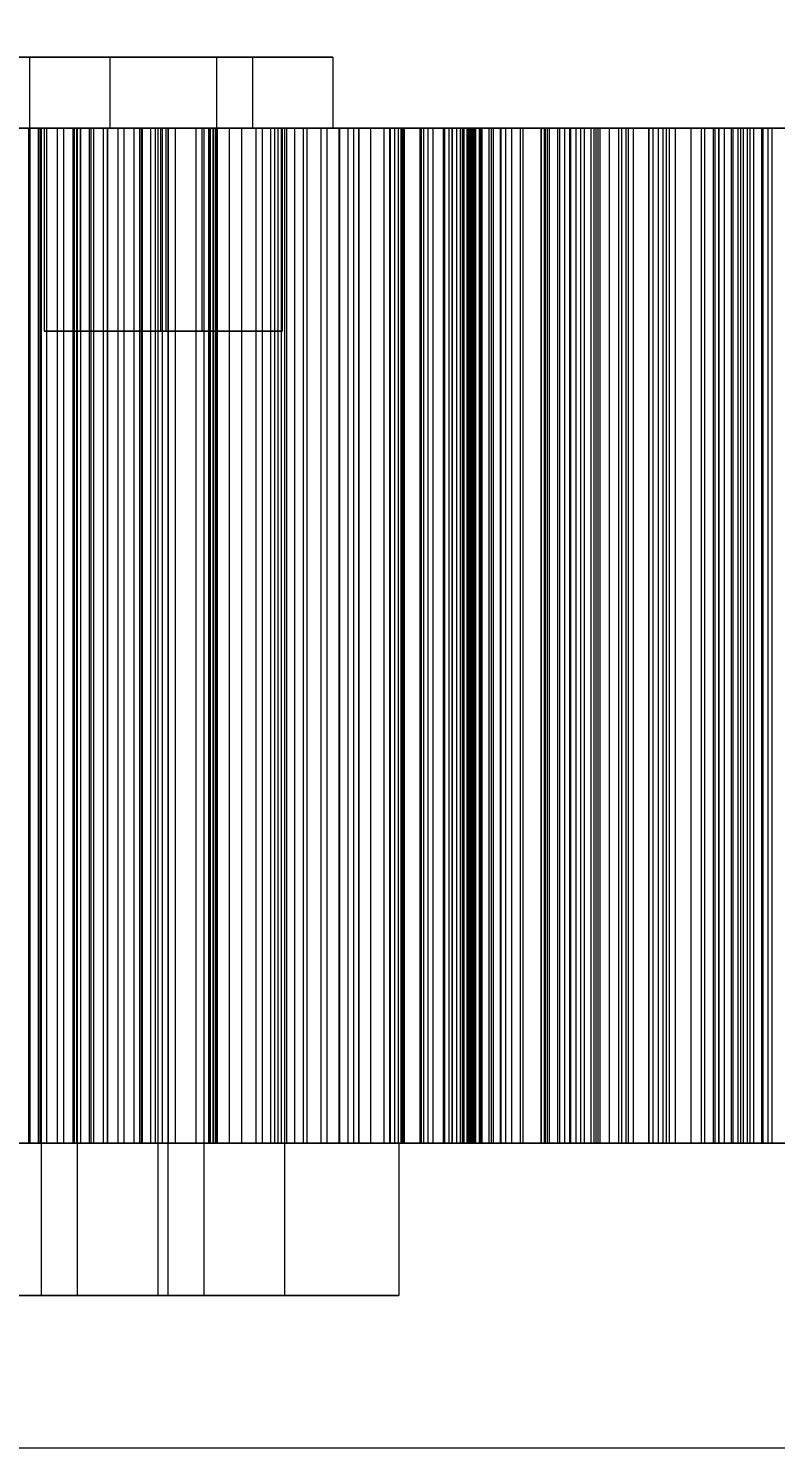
# Model space of a CAD drawing. Header units: millimetres. Extents: x -1970 to 59977, y -65068 to 6837.
# Drawn here: x 26235 to 26382.2, y -17511.5 to -17230.4 of the extents above; entities that cross this region are included whole.
import ezdxf

# ---------------------------------------------------------------- set-up
doc = ezdxf.new("R2010")
doc.units = ezdxf.units.MM
doc.layers.add('COTAS_P', color=1, linetype='Continuous', lineweight=0)
doc.layers.add('superior_briquetadora', color=7, linetype='Continuous', lineweight=0)
doc.dimstyles.new('R19_100', dxfattribs={"dimtxt": 250, "dimasz": 150, "dimexe": 150, "dimexo": 80, "dimgap": 100, "dimtad": 1, "dimtih": 1, "dimtoh": 1, "dimdsep": 46, "dimcen": 0.09, "dimadec": 0, "dimazin": 0, "dimtfac": 1, "dimtdec": 4, "dimtofl": 0, "dimtmove": 0, "dimatfit": 3, "dimfxl": 1, "dimtolj": 1, "dimtzin": 0, "dimarcsym": 0})

# ---------------------------------------------------------------- blocks, each defined once
blk = doc.blocks.new('*D25')
at = {"layer": 'COTAS_P', "color": 0, "lineweight": -2, "transparency": 16777216}
for p, q in [((25128.19, -17920), (25128.19, -16950)), ((27628.19, -17920), (27628.19, -16950)), ((25278.19, -17100), (27478.19, -17100))]:
    blk.add_line(p, q, dxfattribs=at)
at = {"layer": 'COTAS_P', "color": 0, "transparency": 16777216}
for points in [[(25278.19, -17075), (25278.19, -17125), (25128.19, -17100)], [(27478.19, -17075), (27478.19, -17125), (27628.19, -17100)]]:
    blk.add_solid(points, dxfattribs=at)
at = {"layer": 'Defpoints', "color": 0, "transparency": 16777216}
for p in [(27628.19, -17100), (25128.19, -18000), (27628.19, -18000)]:
    blk.add_point(p, dxfattribs=at)

msp = doc.modelspace()

# ---------------------------------------------------------------- linework, layer by layer
at = {"layer": 'superior_briquetadora'}
for p, q in [((26235.507, -17236), (26229.786, -17236)), ((26230.723, -17236), (26237.195, -17236)), ((26235.193, -17236), (26237.837, -17236)), ((26235.193, -17236), (26235.193, -17250)), ((26236.901, -17236), (26235.193, -17236)), ((26244.11, -17236), (26235.507, -17236)), ((26242.622, -17236), (26236.901, -17236)), ((26237.195, -17236), (26246.214, -17236)), ((26237.837, -17236), (26244.31, -17236)), ((26251.224, -17236), (26242.622, -17236)), ((26253.889, -17236), (26244.11, -17236)), ((26244.31, -17236), (26253.329, -17236)), ((26246.214, -17236), (26255.994, -17236)), ((26251.038, -17236), (26253.683, -17236)), ((26251.038, -17236), (26251.038, -17250)), ((26252.746, -17236), (26251.038, -17236)), ((26261.004, -17236), (26251.224, -17236)), ((26258.468, -17236), (26252.746, -17236)), ((26253.329, -17236), (26263.108, -17236)), ((26253.683, -17236), (26260.156, -17236)), ((26262.908, -17236), (26253.889, -17236)), ((26255.994, -17236), (26264.596, -17236)), ((26267.07, -17236), (26258.468, -17236)), ((26260.156, -17236), (26269.175, -17236)), ((26270.023, -17236), (26261.004, -17236)), ((26269.381, -17236), (26262.908, -17236)), ((26263.108, -17236), (26271.711, -17236)), ((26264.596, -17236), (26270.317, -17236)), ((26276.849, -17236), (26267.07, -17236)), ((26269.175, -17236), (26278.954, -17236)), ((26272.025, -17236), (26269.381, -17236)), ((26276.495, -17236), (26270.023, -17236)), ((26270.317, -17236), (26272.025, -17236)), ((26271.711, -17236), (26277.432, -17236)), ((26272.025, -17236), (26272.025, -17250)), ((26279.14, -17236), (26276.495, -17236)), ((26285.868, -17236), (26276.849, -17236)), ((26277.432, -17236), (26279.14, -17236)), ((26278.954, -17236), (26287.556, -17236)), ((26279.14, -17236), (26279.14, -17250)), ((26292.341, -17236), (26285.868, -17236)), ((26287.556, -17236), (26293.278, -17236)), ((26294.985, -17236), (26292.341, -17236)), ((26293.278, -17236), (26294.985, -17236)), ((26294.985, -17236), (26294.985, -17250)), ((26235.507, -17250), (26229.786, -17250)), ((26236.997, -17250), (26230.128, -17250)), ((26230.723, -17250), (26237.195, -17250)), ((26231.687, -17250), (26235.175, -17250)), ((26233.741, -17250), (26247.871, -17250)), ((26237.314, -17250), (26233.855, -17250)), ((26234.993, -17250), (26235.226, -17250)), ((26235.043, -17250), (26235.043, -17450)), ((26235.252, -17250), (26235.043, -17250)), ((26235.043, -17250), (26244.468, -17250)), ((26235.175, -17250), (26238.615, -17250)), ((26235.175, -17450), (26235.175, -17250)), ((26235.193, -17250), (26237.837, -17250)), ((26236.901, -17250), (26235.193, -17250)), ((26235.226, -17250), (26235.226, -17450)), ((26235.226, -17250), (26235.252, -17250)), ((26235.252, -17250), (26235.252, -17450)), ((26244.11, -17250), (26235.507, -17250)), ((26242.622, -17250), (26236.901, -17250)), ((26243.817, -17250), (26236.997, -17250)), ((26236.997, -17450), (26236.997, -17250)), ((26237.195, -17250), (26246.214, -17250)), ((26240.723, -17250), (26237.314, -17250)), ((26237.314, -17450), (26237.314, -17250)), ((26237.567, -17480), (26237.567, -17250)), ((26238.537, -17250), (26237.567, -17250)), ((26237.567, -17250), (26239.069, -17250)), ((26237.837, -17250), (26244.31, -17250)), ((26238.066, -17250), (26239.508, -17250)), ((26238.066, -17250), (26238.066, -17290)), ((26238.998, -17250), (26238.066, -17250)), ((26241.788, -17250), (26238.537, -17250)), ((26238.615, -17250), (26242.005, -17250)), ((26238.615, -17450), (26238.615, -17250)), ((26242.118, -17250), (26238.998, -17250)), ((26239.069, -17250), (26242.747, -17250)), ((26239.508, -17250), (26243.039, -17250)), ((26244.082, -17250), (26240.723, -17250)), ((26240.723, -17450), (26240.723, -17250)), ((26246.675, -17250), (26241.788, -17250)), ((26242.005, -17250), (26245.344, -17250)), ((26242.005, -17450), (26242.005, -17250)), ((26246.811, -17250), (26242.118, -17250)), ((26251.224, -17250), (26242.622, -17250)), ((26242.747, -17250), (26247.871, -17250)), ((26243.039, -17250), (26247.959, -17250)), ((26250.585, -17250), (26243.817, -17250)), ((26243.817, -17450), (26243.817, -17250)), ((26247.388, -17250), (26244.082, -17250)), ((26244.082, -17450), (26244.082, -17250)), ((26253.889, -17250), (26244.11, -17250)), ((26244.31, -17250), (26253.329, -17250)), ((26244.468, -17250), (26244.468, -17450)), ((26244.468, -17250), (26246.971, -17250)), ((26244.681, -17480), (26244.681, -17250)), ((26245.652, -17250), (26244.681, -17250)), ((26244.681, -17250), (26246.184, -17250)), ((26245.181, -17250), (26246.623, -17250)), ((26245.181, -17250), (26245.181, -17290)), ((26246.112, -17250), (26245.181, -17250)), ((26245.344, -17250), (26257.488, -17250)), ((26245.344, -17450), (26245.344, -17250)), ((26248.903, -17250), (26245.652, -17250)), ((26249.233, -17250), (26246.112, -17250)), ((26246.184, -17250), (26249.862, -17250)), ((26246.214, -17250), (26255.994, -17250)), ((26246.623, -17250), (26250.154, -17250)), ((26252.232, -17250), (26246.675, -17250)), ((26252.145, -17250), (26246.811, -17250)), ((26246.971, -17250), (26246.971, -17450)), ((26246.971, -17250), (26249.704, -17250)), ((26250.64, -17250), (26247.388, -17250)), ((26247.388, -17450), (26247.388, -17250)), ((26247.871, -17250), (26261.43, -17250)), ((26247.871, -17250), (26253.428, -17250)), ((26247.871, -17450), (26247.871, -17250)), ((26247.959, -17250), (26253.293, -17250)), ((26253.79, -17250), (26248.903, -17250)), ((26253.925, -17250), (26249.233, -17250)), ((26249.704, -17250), (26249.704, -17450)), ((26249.704, -17250), (26252.639, -17250)), ((26249.862, -17250), (26254.986, -17250)), ((26250.154, -17250), (26255.073, -17250)), ((26257.297, -17250), (26250.585, -17250)), ((26250.585, -17450), (26250.585, -17250)), ((26253.837, -17250), (26250.64, -17250)), ((26250.64, -17450), (26250.64, -17250)), ((26251.038, -17250), (26253.683, -17250)), ((26252.746, -17250), (26251.038, -17250)), ((26261.004, -17250), (26251.224, -17250)), ((26257.064, -17250), (26252.145, -17250)), ((26257.356, -17250), (26252.232, -17250)), ((26252.639, -17250), (26252.639, -17450)), ((26252.639, -17250), (26255.759, -17250)), ((26258.468, -17250), (26252.746, -17250)), ((26253.293, -17250), (26257.985, -17250)), ((26253.329, -17250), (26263.108, -17250)), ((26253.428, -17250), (26258.315, -17250)), ((26253.683, -17250), (26260.156, -17250)), ((26259.347, -17250), (26253.79, -17250)), ((26256.977, -17250), (26253.837, -17250)), ((26253.837, -17450), (26253.837, -17250)), ((26262.908, -17250), (26253.889, -17250)), ((26259.259, -17250), (26253.925, -17250)), ((26254.986, -17250), (26260.543, -17250)), ((26255.073, -17250), (26260.407, -17250)), ((26255.759, -17250), (26255.759, -17450)), ((26255.759, -17250), (26259.049, -17250)), ((26255.994, -17250), (26264.596, -17250)), ((26260.059, -17250), (26256.977, -17250)), ((26256.977, -17450), (26256.977, -17250)), ((26260.595, -17250), (26257.064, -17250)), ((26263.951, -17250), (26257.297, -17250)), ((26257.297, -17450), (26257.297, -17250)), ((26261.034, -17250), (26257.356, -17250)), ((26257.488, -17250), (26270.839, -17250)), ((26257.488, -17450), (26257.488, -17250)), ((26257.985, -17250), (26261.106, -17250)), ((26258.315, -17250), (26261.566, -17250)), ((26267.07, -17250), (26258.468, -17250)), ((26259.049, -17250), (26259.049, -17450)), ((26259.049, -17250), (26262.501, -17250)), ((26264.179, -17250), (26259.259, -17250)), ((26264.471, -17250), (26259.347, -17250)), ((26271.42, -17250), (26260.059, -17250)), ((26260.059, -17450), (26260.059, -17250)), ((26260.156, -17250), (26269.175, -17250)), ((26260.407, -17250), (26265.1, -17250)), ((26260.527, -17480), (26260.527, -17250)), ((26261.497, -17250), (26260.527, -17250)), ((26260.527, -17250), (26262.029, -17250)), ((26260.543, -17250), (26265.43, -17250)), ((26262.037, -17250), (26260.595, -17250)), ((26270.023, -17250), (26261.004, -17250)), ((26261.026, -17250), (26262.469, -17250)), ((26261.026, -17250), (26261.026, -17290)), ((26261.958, -17250), (26261.026, -17250)), ((26262.537, -17250), (26261.034, -17250)), ((26261.106, -17250), (26262.037, -17250)), ((26261.43, -17250), (26268.046, -17250)), ((26261.43, -17450), (26261.43, -17250)), ((26264.748, -17250), (26261.497, -17250)), ((26261.566, -17250), (26262.537, -17250)), ((26265.079, -17250), (26261.958, -17250)), ((26262.029, -17250), (26265.707, -17250)), ((26262.037, -17250), (26262.037, -17290)), ((26262.469, -17250), (26265.999, -17250)), ((26262.501, -17250), (26262.501, -17450)), ((26262.501, -17250), (26271.786, -17250)), ((26262.537, -17480), (26262.537, -17250)), ((26269.381, -17250), (26262.908, -17250)), ((26263.108, -17250), (26271.711, -17250)), ((26270.544, -17250), (26263.951, -17250)), ((26263.951, -17450), (26263.951, -17250)), ((26267.71, -17250), (26264.179, -17250)), ((26268.149, -17250), (26264.471, -17250)), ((26264.596, -17250), (26270.317, -17250)), ((26269.636, -17250), (26264.748, -17250)), ((26269.771, -17250), (26265.079, -17250)), ((26265.1, -17250), (26268.22, -17250)), ((26265.43, -17250), (26268.681, -17250)), ((26265.707, -17250), (26270.832, -17250)), ((26265.999, -17250), (26270.919, -17250)), ((26276.849, -17250), (26267.07, -17250)), ((26269.152, -17250), (26267.71, -17250)), ((26268.046, -17250), (26274.599, -17250)), ((26268.046, -17450), (26268.046, -17250)), ((26269.651, -17250), (26268.149, -17250)), ((26268.22, -17250), (26269.152, -17250)), ((26268.681, -17250), (26269.651, -17250)), ((26269.152, -17250), (26269.152, -17290)), ((26269.175, -17250), (26278.954, -17250)), ((26272.025, -17250), (26269.381, -17250)), ((26275.192, -17250), (26269.636, -17250)), ((26269.651, -17480), (26269.651, -17250)), ((26275.105, -17250), (26269.771, -17250)), ((26276.495, -17250), (26270.023, -17250)), ((26270.317, -17250), (26272.025, -17250)), ((26277.073, -17250), (26270.544, -17250)), ((26270.544, -17450), (26270.544, -17250)), ((26270.719, -17250), (26270.719, -17450)), ((26271.399, -17250), (26270.719, -17250)), ((26270.719, -17250), (26279.818, -17250)), ((26270.832, -17250), (26276.388, -17250)), ((26270.839, -17250), (26284.884, -17250)), ((26270.839, -17450), (26270.839, -17250)), ((26270.919, -17250), (26276.253, -17250)), ((26271.399, -17250), (26271.399, -17450)), ((26271.852, -17250), (26271.399, -17250)), ((26284.229, -17250), (26271.42, -17250)), ((26271.42, -17450), (26271.42, -17250)), ((26271.711, -17250), (26277.432, -17250)), ((26271.786, -17250), (26271.786, -17450)), ((26271.786, -17250), (26272.06, -17250)), ((26271.852, -17250), (26271.852, -17450)), ((26272.103, -17250), (26271.852, -17250)), ((26272.06, -17250), (26272.06, -17450)), ((26272.06, -17250), (26272.168, -17250)), ((26272.103, -17250), (26272.103, -17450)), ((26272.168, -17250), (26272.103, -17250)), ((26272.168, -17250), (26272.168, -17450)), ((26274.599, -17250), (26281.087, -17250)), ((26274.599, -17450), (26274.599, -17250)), ((26280.024, -17250), (26275.105, -17250)), ((26280.317, -17250), (26275.192, -17250)), ((26276.253, -17250), (26280.945, -17250)), ((26276.388, -17250), (26281.276, -17250)), ((26279.14, -17250), (26276.495, -17250)), ((26285.868, -17250), (26276.849, -17250)), ((26283.534, -17250), (26277.073, -17250)), ((26277.073, -17450), (26277.073, -17250)), ((26277.432, -17250), (26279.14, -17250)), ((26278.954, -17250), (26287.556, -17250)), ((26279.818, -17250), (26279.818, -17450)), ((26279.818, -17250), (26282.713, -17250)), ((26283.555, -17250), (26280.024, -17250)), ((26283.994, -17250), (26280.317, -17250)), ((26280.945, -17250), (26284.066, -17250)), ((26281.087, -17250), (26287.505, -17250)), ((26281.087, -17450), (26281.087, -17250)), ((26281.276, -17250), (26284.527, -17250)), ((26282.713, -17250), (26282.713, -17450)), ((26282.713, -17250), (26285.829, -17250)), ((26289.925, -17250), (26283.534, -17250)), ((26283.534, -17450), (26283.534, -17250)), ((26284.997, -17250), (26283.555, -17250)), ((26285.497, -17250), (26283.994, -17250)), ((26284.066, -17250), (26284.997, -17250)), ((26297.994, -17250), (26284.229, -17250)), ((26284.229, -17450), (26284.229, -17250)), ((26284.527, -17250), (26285.497, -17250)), ((26284.884, -17250), (26299.083, -17250)), ((26284.884, -17450), (26284.884, -17250)), ((26284.997, -17250), (26284.997, -17290)), ((26285.497, -17480), (26285.497, -17250)), ((26285.829, -17250), (26285.829, -17450)), ((26285.829, -17250), (26289.14, -17250)), ((26292.341, -17250), (26285.868, -17250)), ((26287.505, -17250), (26293.851, -17250)), ((26287.505, -17450), (26287.505, -17250)), ((26287.556, -17250), (26293.278, -17250)), ((26289.14, -17250), (26289.14, -17450)), ((26289.14, -17250), (26292.627, -17250)), ((26296.243, -17250), (26289.925, -17250)), ((26289.925, -17450), (26289.925, -17250)), ((26294.985, -17250), (26292.341, -17250)), ((26292.627, -17250), (26292.627, -17450)), ((26292.627, -17250), (26296.278, -17250)), ((26293.278, -17250), (26294.985, -17250)), ((26293.851, -17250), (26300.123, -17250)), ((26293.851, -17450), (26293.851, -17250)), ((26302.486, -17250), (26296.243, -17250)), ((26296.243, -17450), (26296.243, -17250)), ((26296.278, -17250), (26296.278, -17450)), ((26296.278, -17250), (26300.083, -17250)), ((26312.184, -17250), (26297.994, -17250)), ((26297.994, -17450), (26297.994, -17250)), ((26299.083, -17250), (26312.892, -17250)), ((26299.083, -17450), (26299.083, -17250)), ((26300.083, -17250), (26300.083, -17450)), ((26300.083, -17250), (26308.998, -17250)), ((26300.123, -17250), (26306.316, -17250)), ((26300.123, -17450), (26300.123, -17250)), ((26308.649, -17250), (26302.486, -17250)), ((26302.486, -17450), (26302.486, -17250)), ((26305.022, -17250), (26305.022, -17450)), ((26306.167, -17250), (26305.022, -17250)), ((26305.022, -17250), (26313.708, -17250)), ((26306.167, -17250), (26306.167, -17450)), ((26307.094, -17250), (26306.167, -17250)), ((26306.316, -17250), (26312.43, -17250)), ((26306.316, -17450), (26306.316, -17250)), ((26307.094, -17250), (26307.094, -17450)), ((26307.827, -17250), (26307.094, -17250)), ((26307.827, -17250), (26307.827, -17450)), ((26308.382, -17250), (26307.827, -17250)), ((26308.382, -17250), (26308.382, -17450)), ((26308.77, -17250), (26308.382, -17250)), ((26314.731, -17250), (26308.649, -17250)), ((26308.649, -17450), (26308.649, -17250)), ((26308.77, -17250), (26308.77, -17450)), ((26308.998, -17250), (26308.77, -17250)), ((26308.998, -17250), (26308.998, -17450)), ((26326.256, -17250), (26312.184, -17250)), ((26312.184, -17450), (26312.184, -17250)), ((26312.43, -17250), (26318.46, -17250)), ((26312.43, -17450), (26312.43, -17250)), ((26312.892, -17250), (26325.778, -17250)), ((26312.892, -17450), (26312.892, -17250)), ((26313.708, -17250), (26313.708, -17450)), ((26313.708, -17250), (26316.967, -17250)), ((26320.729, -17250), (26314.731, -17250)), ((26314.731, -17450), (26314.731, -17250)), ((26316.811, -17250), (26318.525, -17250)), ((26317.882, -17250), (26316.811, -17250)), ((26316.811, -17450), (26316.811, -17250)), ((26316.967, -17250), (26316.967, -17450)), ((26316.967, -17250), (26320.436, -17250)), ((26321.698, -17250), (26317.882, -17250)), ((26317.882, -17450), (26317.882, -17250)), ((26318.46, -17250), (26324.404, -17250)), ((26318.46, -17450), (26318.46, -17250)), ((26318.525, -17250), (26319.383, -17250)), ((26318.525, -17450), (26318.525, -17250)), ((26319.383, -17250), (26320.154, -17250)), ((26319.383, -17450), (26319.383, -17250)), ((26320.154, -17250), (26320.839, -17250)), ((26320.154, -17450), (26320.154, -17250)), ((26320.436, -17250), (26320.436, -17450)), ((26320.436, -17250), (26324.09, -17250)), ((26326.64, -17250), (26320.729, -17250)), ((26320.729, -17450), (26320.729, -17250)), ((26320.839, -17250), (26321.436, -17250)), ((26320.839, -17450), (26320.839, -17250)), ((26321.436, -17250), (26321.946, -17250)), ((26321.44, -17250), (26323.895, -17250)), ((26321.763, -17250), (26321.44, -17250)), ((26321.44, -17450), (26321.44, -17250)), ((26328.111, -17250), (26321.698, -17250)), ((26321.698, -17450), (26321.698, -17250)), ((26322.219, -17250), (26321.763, -17250)), ((26321.763, -17450), (26321.763, -17250)), ((26321.946, -17250), (26322.369, -17250)), ((26321.946, -17450), (26321.946, -17250)), ((26322.587, -17250), (26322.219, -17250)), ((26322.219, -17450), (26322.219, -17250)), ((26322.369, -17250), (26322.704, -17250)), ((26322.369, -17450), (26322.369, -17250)), ((26322.868, -17250), (26322.587, -17250)), ((26322.587, -17450), (26322.587, -17250)), ((26322.704, -17250), (26322.952, -17250)), ((26322.704, -17450), (26322.704, -17250)), ((26323.061, -17250), (26322.868, -17250)), ((26322.868, -17450), (26322.868, -17250)), ((26322.952, -17250), (26323.111, -17250)), ((26322.952, -17450), (26322.952, -17250)), ((26323.166, -17250), (26323.061, -17250)), ((26323.061, -17450), (26323.061, -17250)), ((26323.111, -17250), (26323.182, -17250)), ((26323.111, -17450), (26323.111, -17250)), ((26323.182, -17250), (26323.166, -17250)), ((26323.166, -17450), (26323.166, -17250)), ((26323.182, -17450), (26323.182, -17250)), ((26323.895, -17250), (26329.034, -17250)), ((26323.895, -17450), (26323.895, -17250)), ((26324.09, -17250), (26324.09, -17450)), ((26324.09, -17250), (26327.911, -17250)), ((26324.404, -17250), (26330.26, -17250)), ((26324.404, -17450), (26324.404, -17250)), ((26325.778, -17250), (26337.247, -17250)), ((26325.778, -17450), (26325.778, -17250)), ((26339.668, -17250), (26326.256, -17250)), ((26326.256, -17450), (26326.256, -17250)), ((26332.461, -17250), (26326.64, -17250)), ((26326.64, -17450), (26326.64, -17250)), ((26327.911, -17250), (26327.911, -17450)), ((26327.911, -17250), (26331.888, -17250)), ((26336.875, -17250), (26328.111, -17250)), ((26328.111, -17450), (26328.111, -17250)), ((26329.034, -17250), (26336.659, -17250)), ((26329.034, -17450), (26329.034, -17250)), ((26330.26, -17250), (26336.024, -17250)), ((26330.26, -17450), (26330.26, -17250)), ((26331.888, -17250), (26331.888, -17450)), ((26331.888, -17250), (26336.01, -17250)), ((26342.931, -17250), (26332.461, -17250)), ((26332.461, -17450), (26332.461, -17250)), ((26336.01, -17250), (26336.01, -17450)), ((26336.01, -17250), (26344.468, -17250)), ((26336.024, -17250), (26341.695, -17250)), ((26336.024, -17450), (26336.024, -17250)), ((26336.659, -17250), (26346.478, -17250)), ((26336.659, -17450), (26336.659, -17250)), ((26347.653, -17250), (26336.875, -17250)), ((26336.875, -17450), (26336.875, -17250)), ((26337.247, -17250), (26346.859, -17250)), ((26337.247, -17450), (26337.247, -17250)), ((26337.622, -17250), (26337.622, -17450)), ((26339.22, -17250), (26337.622, -17250)), ((26337.622, -17250), (26345.811, -17250)), ((26339.22, -17250), (26339.22, -17450)), ((26340.612, -17250), (26339.22, -17250)), ((26351.905, -17250), (26339.668, -17250)), ((26339.668, -17450), (26339.668, -17250)), ((26340.612, -17250), (26340.612, -17450)), ((26341.821, -17250), (26340.612, -17250)), ((26341.695, -17250), (26347.269, -17250)), ((26341.695, -17450), (26341.695, -17250)), ((26341.821, -17250), (26341.821, -17450)), ((26342.86, -17250), (26341.821, -17250)), ((26342.86, -17250), (26342.86, -17450)), ((26343.74, -17250), (26342.86, -17250)), ((26351.324, -17250), (26342.931, -17250)), ((26342.931, -17450), (26342.931, -17250)), ((26343.74, -17250), (26343.74, -17450)), ((26344.468, -17250), (26343.74, -17250)), ((26344.468, -17250), (26344.468, -17450)), ((26345.811, -17250), (26345.811, -17450)), ((26345.811, -17250), (26349.402, -17250)), ((26346.478, -17250), (26358.112, -17250)), ((26346.478, -17450), (26346.478, -17250)), ((26346.859, -17250), (26354.243, -17250)), ((26346.859, -17450), (26346.859, -17250)), ((26347.269, -17250), (26352.744, -17250)), ((26347.269, -17450), (26347.269, -17250)), ((26360.032, -17250), (26347.653, -17250)), ((26347.653, -17450), (26347.653, -17250)), ((26349.402, -17250), (26349.402, -17450)), ((26349.402, -17250), (26353.192, -17250)), ((26357.319, -17250), (26351.324, -17250)), ((26351.324, -17450), (26351.324, -17250)), ((26362.496, -17250), (26351.905, -17250)), ((26351.905, -17450), (26351.905, -17250)), ((26352.744, -17250), (26358.118, -17250)), ((26352.744, -17450), (26352.744, -17250)), ((26353.192, -17250), (26353.192, -17450)), ((26353.192, -17250), (26357.154, -17250)), ((26354.243, -17250), (26359.116, -17250)), ((26354.243, -17450), (26354.243, -17250)), ((26357.154, -17250), (26357.154, -17450)), ((26357.154, -17250), (26361.272, -17250)), ((26360.684, -17250), (26357.319, -17250)), ((26357.319, -17450), (26357.319, -17250)), ((26358.112, -17250), (26371.116, -17250)), ((26358.112, -17450), (26358.112, -17250)), ((26358.118, -17250), (26367.595, -17250)), ((26358.118, -17450), (26358.118, -17250)), ((26359.116, -17250), (26361.291, -17250)), ((26359.116, -17450), (26359.116, -17250)), ((26373.535, -17250), (26360.032, -17250)), ((26360.032, -17450), (26360.032, -17250)), ((26361.291, -17250), (26360.684, -17250)), ((26360.684, -17450), (26360.684, -17250)), ((26361.272, -17250), (26361.272, -17450)), ((26361.272, -17250), (26365.536, -17250)), ((26361.291, -17450), (26361.291, -17250)), ((26371.035, -17250), (26362.496, -17250)), ((26362.496, -17450), (26362.496, -17250)), ((26365.536, -17250), (26365.536, -17450)), ((26365.536, -17250), (26369.935, -17250)), ((26367.595, -17250), (26374.824, -17250)), ((26367.595, -17450), (26367.595, -17250)), ((26368.205, -17250), (26368.205, -17450)), ((26370.242, -17250), (26368.205, -17250)), ((26368.205, -17250), (26375.818, -17250)), ((26369.935, -17250), (26369.935, -17450)), ((26369.935, -17250), (26377.855, -17250)), ((26370.242, -17250), (26370.242, -17450)), ((26372.085, -17250), (26370.242, -17250)), ((26377.193, -17250), (26371.035, -17250)), ((26371.035, -17450), (26371.035, -17250)), ((26371.116, -17250), (26384.989, -17250)), ((26371.116, -17450), (26371.116, -17250)), ((26372.085, -17250), (26372.085, -17450)), ((26373.758, -17250), (26372.085, -17250)), ((26387.644, -17250), (26373.535, -17250)), ((26373.535, -17450), (26373.535, -17250)), ((26373.758, -17250), (26373.758, -17450)), ((26375.271, -17250), (26373.758, -17250)), ((26374.824, -17250), (26379.527, -17250)), ((26374.824, -17450), (26374.824, -17250)), ((26375.271, -17250), (26375.271, -17450)), ((26376.635, -17250), (26375.271, -17250)), ((26375.818, -17250), (26375.818, -17450)), ((26375.818, -17250), (26379.708, -17250)), ((26376.635, -17250), (26376.635, -17450)), ((26377.855, -17250), (26376.635, -17250)), ((26380.735, -17250), (26377.193, -17250)), ((26377.193, -17450), (26377.193, -17250)), ((26377.855, -17250), (26377.855, -17450)), ((26379.527, -17250), (26381.522, -17250)), ((26379.527, -17450), (26379.527, -17250)), ((26379.708, -17250), (26379.708, -17450)), ((26379.708, -17250), (26383.78, -17250)), ((26381.522, -17250), (26380.735, -17250)), ((26380.735, -17450), (26380.735, -17250)), ((26381.522, -17450), (26381.522, -17250)), ((26238.066, -17290), (26239.508, -17290)), ((26238.998, -17290), (26238.066, -17290)), ((26242.118, -17290), (26238.998, -17290)), ((26239.508, -17290), (26243.039, -17290)), ((26246.811, -17290), (26242.118, -17290)), ((26243.039, -17290), (26247.959, -17290)), ((26245.181, -17290), (26246.623, -17290)), ((26246.112, -17290), (26245.181, -17290)), ((26249.233, -17290), (26246.112, -17290)), ((26246.623, -17290), (26250.154, -17290)), ((26252.145, -17290), (26246.811, -17290)), ((26247.959, -17290), (26253.293, -17290)), ((26253.925, -17290), (26249.233, -17290)), ((26250.154, -17290), (26255.073, -17290)), ((26257.064, -17290), (26252.145, -17290)), ((26253.293, -17290), (26257.985, -17290)), ((26259.259, -17290), (26253.925, -17290)), ((26255.073, -17290), (26260.407, -17290)), ((26260.595, -17290), (26257.064, -17290)), ((26257.985, -17290), (26261.106, -17290)), ((26264.179, -17290), (26259.259, -17290)), ((26260.407, -17290), (26265.1, -17290)), ((26262.037, -17290), (26260.595, -17290)), ((26261.026, -17290), (26262.469, -17290)), ((26261.958, -17290), (26261.026, -17290)), ((26261.106, -17290), (26262.037, -17290)), ((26265.079, -17290), (26261.958, -17290)), ((26262.469, -17290), (26265.999, -17290)), ((26267.71, -17290), (26264.179, -17290)), ((26269.771, -17290), (26265.079, -17290)), ((26265.1, -17290), (26268.22, -17290)), ((26265.999, -17290), (26270.919, -17290)), ((26269.152, -17290), (26267.71, -17290)), ((26268.22, -17290), (26269.152, -17290)), ((26275.105, -17290), (26269.771, -17290)), ((26270.919, -17290), (26276.253, -17290)), ((26280.024, -17290), (26275.105, -17290)), ((26276.253, -17290), (26280.945, -17290)), ((26283.555, -17290), (26280.024, -17290)), ((26280.945, -17290), (26284.066, -17290)), ((26284.997, -17290), (26283.555, -17290)), ((26284.066, -17290), (26284.997, -17290)), ((26236.389, -17450), (26220.202, -17450)), ((26221.768, -17450), (26237.844, -17450)), ((26236.997, -17450), (26230.128, -17450)), ((26231.687, -17450), (26235.175, -17450)), ((26233.741, -17450), (26247.871, -17450)), ((26237.314, -17450), (26233.855, -17450)), ((26234.993, -17450), (26235.226, -17450)), ((26235.252, -17450), (26235.043, -17450)), ((26235.043, -17450), (26244.468, -17450)), ((26235.175, -17450), (26238.615, -17450)), ((26235.226, -17450), (26235.252, -17450)), ((26251.307, -17450), (26236.389, -17450)), ((26243.817, -17450), (26236.997, -17450)), ((26240.723, -17450), (26237.314, -17450)), ((26237.844, -17450), (26252.634, -17450)), ((26238.615, -17450), (26242.005, -17450)), ((26244.082, -17450), (26240.723, -17450)), ((26242.005, -17450), (26245.344, -17450)), ((26250.585, -17450), (26243.817, -17450)), ((26247.388, -17450), (26244.082, -17450)), ((26244.468, -17450), (26246.971, -17450)), ((26245.344, -17450), (26257.488, -17450)), ((26246.971, -17450), (26249.704, -17450)), ((26250.64, -17450), (26247.388, -17450)), ((26247.871, -17450), (26261.43, -17450)), ((26249.704, -17450), (26252.639, -17450)), ((26257.297, -17450), (26250.585, -17450)), ((26253.837, -17450), (26250.64, -17450)), ((26264.782, -17450), (26251.307, -17450)), ((26252.634, -17450), (26265.966, -17450)), ((26252.639, -17450), (26255.759, -17450)), ((26256.977, -17450), (26253.837, -17450)), ((26255.759, -17450), (26259.049, -17450)), ((26260.059, -17450), (26256.977, -17450)), ((26263.951, -17450), (26257.297, -17450)), ((26257.488, -17450), (26270.839, -17450)), ((26259.049, -17450), (26262.501, -17450)), ((26271.42, -17450), (26260.059, -17450)), ((26261.43, -17450), (26268.046, -17450)), ((26262.501, -17450), (26271.786, -17450)), ((26270.544, -17450), (26263.951, -17450)), ((26276.656, -17450), (26264.782, -17450)), ((26265.966, -17450), (26277.682, -17450)), ((26268.046, -17450), (26274.599, -17450)), ((26277.073, -17450), (26270.544, -17450)), ((26271.399, -17450), (26270.719, -17450)), ((26270.719, -17450), (26279.818, -17450)), ((26270.839, -17450), (26284.884, -17450)), ((26271.852, -17450), (26271.399, -17450)), ((26284.229, -17450), (26271.42, -17450)), ((26271.786, -17450), (26272.06, -17450)), ((26272.103, -17450), (26271.852, -17450)), ((26272.06, -17450), (26272.168, -17450)), ((26272.168, -17450), (26272.103, -17450)), ((26274.599, -17450), (26281.087, -17450)), ((26286.789, -17450), (26276.656, -17450)), ((26283.534, -17450), (26277.073, -17450)), ((26277.682, -17450), (26287.645, -17450)), ((26279.818, -17450), (26282.713, -17450)), ((26281.087, -17450), (26287.505, -17450)), ((26282.713, -17450), (26285.829, -17450)), ((26289.925, -17450), (26283.534, -17450)), ((26297.994, -17450), (26284.229, -17450)), ((26284.884, -17450), (26299.083, -17450)), ((26285.829, -17450), (26289.14, -17450)), ((26295.062, -17450), (26286.789, -17450)), ((26287.505, -17450), (26293.851, -17450)), ((26287.645, -17450), (26295.739, -17450)), ((26289.14, -17450), (26292.627, -17450)), ((26296.243, -17450), (26289.925, -17450)), ((26292.627, -17450), (26296.278, -17450)), ((26293.851, -17450), (26300.123, -17450)), ((26301.379, -17450), (26295.062, -17450)), ((26295.739, -17450), (26301.868, -17450)), ((26302.486, -17450), (26296.243, -17450)), ((26296.278, -17450), (26300.083, -17450)), ((26312.184, -17450), (26297.994, -17450)), ((26299.083, -17450), (26312.892, -17450)), ((26300.083, -17450), (26308.998, -17450)), ((26300.123, -17450), (26306.316, -17450)), ((26305.665, -17450), (26301.379, -17450)), ((26301.868, -17450), (26305.961, -17450)), ((26308.649, -17450), (26302.486, -17450)), ((26306.167, -17450), (26305.022, -17450)), ((26305.022, -17450), (26313.708, -17450)), ((26307.871, -17450), (26305.665, -17450)), ((26305.961, -17450), (26307.97, -17450)), ((26307.094, -17450), (26306.167, -17450)), ((26306.316, -17450), (26312.43, -17450)), ((26307.827, -17450), (26307.094, -17450)), ((26308.382, -17450), (26307.827, -17450)), ((26307.97, -17450), (26307.871, -17450)), ((26307.97, -17450), (26307.97, -17480)), ((26308.77, -17450), (26308.382, -17450)), ((26314.731, -17450), (26308.649, -17450)), ((26308.998, -17450), (26308.77, -17450)), ((26326.256, -17450), (26312.184, -17450)), ((26312.43, -17450), (26318.46, -17450)), ((26312.892, -17450), (26325.778, -17450)), ((26313.708, -17450), (26316.967, -17450)), ((26320.729, -17450), (26314.731, -17450)), ((26317.882, -17450), (26316.811, -17450)), ((26316.811, -17450), (26318.525, -17450)), ((26316.967, -17450), (26320.436, -17450)), ((26321.698, -17450), (26317.882, -17450)), ((26318.46, -17450), (26324.404, -17450)), ((26318.525, -17450), (26319.383, -17450)), ((26319.383, -17450), (26320.154, -17450)), ((26320.154, -17450), (26320.839, -17450)), ((26320.436, -17450), (26324.09, -17450)), ((26326.64, -17450), (26320.729, -17450)), ((26320.839, -17450), (26321.436, -17450)), ((26321.436, -17450), (26321.946, -17450)), ((26321.763, -17450), (26321.44, -17450)), ((26321.44, -17450), (26323.895, -17450)), ((26328.111, -17450), (26321.698, -17450)), ((26322.219, -17450), (26321.763, -17450)), ((26321.946, -17450), (26322.369, -17450)), ((26322.587, -17450), (26322.219, -17450)), ((26322.369, -17450), (26322.704, -17450)), ((26322.868, -17450), (26322.587, -17450)), ((26322.704, -17450), (26322.952, -17450)), ((26323.061, -17450), (26322.868, -17450)), ((26322.952, -17450), (26323.111, -17450)), ((26323.166, -17450), (26323.061, -17450)), ((26323.111, -17450), (26323.182, -17450)), ((26323.182, -17450), (26323.166, -17450)), ((26323.895, -17450), (26329.034, -17450)), ((26324.09, -17450), (26327.911, -17450)), ((26324.404, -17450), (26330.26, -17450)), ((26325.778, -17450), (26337.247, -17450)), ((26339.668, -17450), (26326.256, -17450)), ((26332.461, -17450), (26326.64, -17450)), ((26327.911, -17450), (26331.888, -17450)), ((26336.875, -17450), (26328.111, -17450)), ((26329.034, -17450), (26336.659, -17450)), ((26330.26, -17450), (26336.024, -17450)), ((26331.888, -17450), (26336.01, -17450)), ((26342.931, -17450), (26332.461, -17450)), ((26336.01, -17450), (26344.468, -17450)), ((26336.024, -17450), (26341.695, -17450)), ((26336.659, -17450), (26346.478, -17450)), ((26347.653, -17450), (26336.875, -17450)), ((26337.247, -17450), (26346.859, -17450)), ((26339.22, -17450), (26337.622, -17450)), ((26337.622, -17450), (26345.811, -17450)), ((26340.612, -17450), (26339.22, -17450)), ((26351.905, -17450), (26339.668, -17450)), ((26341.821, -17450), (26340.612, -17450)), ((26341.695, -17450), (26347.269, -17450)), ((26342.86, -17450), (26341.821, -17450)), ((26343.74, -17450), (26342.86, -17450)), ((26351.324, -17450), (26342.931, -17450)), ((26344.468, -17450), (26343.74, -17450)), ((26345.811, -17450), (26349.402, -17450)), ((26346.478, -17450), (26358.112, -17450)), ((26346.859, -17450), (26354.243, -17450)), ((26347.269, -17450), (26352.744, -17450)), ((26360.032, -17450), (26347.653, -17450)), ((26349.402, -17450), (26353.192, -17450)), ((26357.319, -17450), (26351.324, -17450)), ((26362.496, -17450), (26351.905, -17450)), ((26352.744, -17450), (26358.118, -17450)), ((26353.192, -17450), (26357.154, -17450)), ((26354.243, -17450), (26359.116, -17450)), ((26357.154, -17450), (26361.272, -17450)), ((26360.684, -17450), (26357.319, -17450)), ((26358.112, -17450), (26371.116, -17450)), ((26358.118, -17450), (26367.595, -17450)), ((26359.116, -17450), (26361.291, -17450)), ((26373.535, -17450), (26360.032, -17450)), ((26361.291, -17450), (26360.684, -17450)), ((26361.272, -17450), (26365.536, -17450)), ((26371.035, -17450), (26362.496, -17450)), ((26365.536, -17450), (26369.935, -17450)), ((26367.595, -17450), (26374.824, -17450)), ((26370.242, -17450), (26368.205, -17450)), ((26368.205, -17450), (26375.818, -17450)), ((26369.935, -17450), (26377.855, -17450)), ((26372.085, -17450), (26370.242, -17450)), ((26377.193, -17450), (26371.035, -17450)), ((26371.116, -17450), (26384.989, -17450)), ((26373.758, -17450), (26372.085, -17450)), ((26387.644, -17450), (26373.535, -17450)), ((26375.271, -17450), (26373.758, -17450)), ((26374.824, -17450), (26379.527, -17450)), ((26376.635, -17450), (26375.271, -17450)), ((26375.818, -17450), (26379.708, -17450)), ((26377.855, -17450), (26376.635, -17450)), ((26380.735, -17450), (26377.193, -17450)), ((26379.527, -17450), (26381.522, -17450)), ((26379.708, -17450), (26383.78, -17450)), ((26381.522, -17450), (26380.735, -17450)), ((26220.202, -17480), (26236.389, -17480)), ((26237.844, -17480), (26221.768, -17480)), ((26236.389, -17480), (26251.307, -17480)), ((26238.537, -17480), (26237.567, -17480)), ((26237.567, -17480), (26239.069, -17480)), ((26252.634, -17480), (26237.844, -17480)), ((26241.788, -17480), (26238.537, -17480)), ((26239.069, -17480), (26242.747, -17480)), ((26246.675, -17480), (26241.788, -17480)), ((26242.747, -17480), (26247.871, -17480)), ((26245.652, -17480), (26244.681, -17480)), ((26244.681, -17480), (26246.184, -17480)), ((26248.903, -17480), (26245.652, -17480)), ((26246.184, -17480), (26249.862, -17480)), ((26252.232, -17480), (26246.675, -17480)), ((26247.871, -17480), (26253.428, -17480)), ((26253.79, -17480), (26248.903, -17480)), ((26249.862, -17480), (26254.986, -17480)), ((26251.307, -17480), (26264.782, -17480)), ((26257.356, -17480), (26252.232, -17480)), ((26265.966, -17480), (26252.634, -17480)), ((26253.428, -17480), (26258.315, -17480)), ((26259.347, -17480), (26253.79, -17480)), ((26254.986, -17480), (26260.543, -17480)), ((26261.034, -17480), (26257.356, -17480)), ((26258.315, -17480), (26261.566, -17480)), ((26264.471, -17480), (26259.347, -17480)), ((26261.497, -17480), (26260.527, -17480)), ((26260.527, -17480), (26262.029, -17480)), ((26260.543, -17480), (26265.43, -17480)), ((26262.537, -17480), (26261.034, -17480)), ((26264.748, -17480), (26261.497, -17480)), ((26261.566, -17480), (26262.537, -17480)), ((26262.029, -17480), (26265.707, -17480)), ((26268.149, -17480), (26264.471, -17480)), ((26269.636, -17480), (26264.748, -17480)), ((26264.782, -17480), (26276.656, -17480)), ((26265.43, -17480), (26268.681, -17480)), ((26265.707, -17480), (26270.832, -17480)), ((26277.682, -17480), (26265.966, -17480)), ((26269.651, -17480), (26268.149, -17480)), ((26268.681, -17480), (26269.651, -17480)), ((26275.192, -17480), (26269.636, -17480)), ((26270.832, -17480), (26276.388, -17480)), ((26280.317, -17480), (26275.192, -17480)), ((26276.388, -17480), (26281.276, -17480)), ((26276.656, -17480), (26286.789, -17480)), ((26287.645, -17480), (26277.682, -17480)), ((26283.994, -17480), (26280.317, -17480)), ((26281.276, -17480), (26284.527, -17480)), ((26285.497, -17480), (26283.994, -17480)), ((26284.527, -17480), (26285.497, -17480)), ((26286.789, -17480), (26295.062, -17480)), ((26295.739, -17480), (26287.645, -17480)), ((26295.062, -17480), (26301.379, -17480)), ((26301.868, -17480), (26295.739, -17480)), ((26301.379, -17480), (26305.665, -17480)), ((26305.961, -17480), (26301.868, -17480)), ((26305.665, -17480), (26307.871, -17480)), ((26307.97, -17480), (26305.961, -17480)), ((26307.871, -17480), (26307.97, -17480)), ((24628.187, -17510), (26828.187, -17510)), ((24778.187, -17510), (26678.187, -17510))]:
    msp.add_line(p, q, dxfattribs=at)

# ---------------------------------------------------------------- dimensions: what is measured, and where the dimension line sits
at = {"layer": 'COTAS_P'}
dim = msp.add_aligned_dim(p1=(25128.187, -18000), p2=(27628.187, -18000), distance=900, text='<> P', dimstyle='R19_100', dxfattribs=at)
dim.commit()
dim.dimension.update_dxf_attribs({"geometry": '*D25', "text_midpoint": (26378.187, -17100)})

doc.saveas('drawing.dxf')
